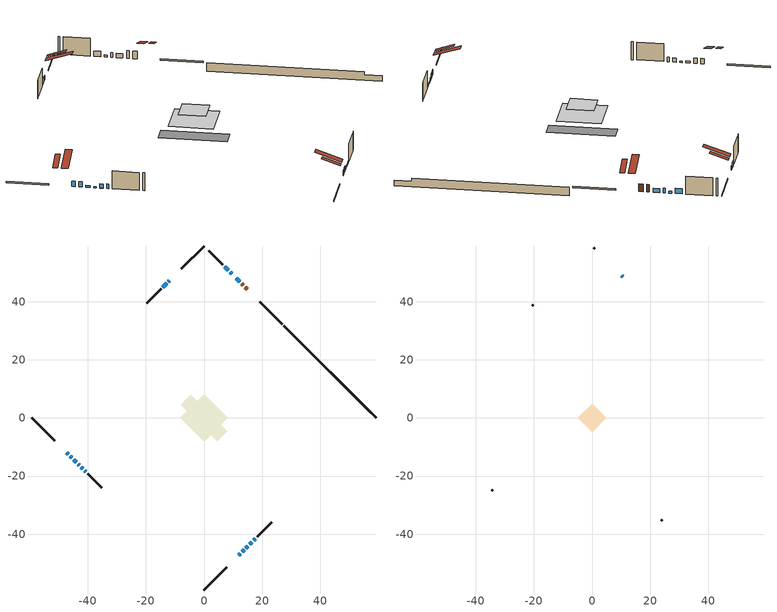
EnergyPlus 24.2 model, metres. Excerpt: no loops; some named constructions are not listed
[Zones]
conditioned space
 floor adiabatic (AdiabaticFloorConstruction): -8.14,0 0,8.14 8.14,0 0,-8.14 z2.99
 floor foundation (Slab1 construction): -7.92,4.53 -4.53,7.92 7.92,-4.53 4.53,-7.92 z-1.76
 wall outside (RimJoist1 construction): 0,-59.21 7.76,-51.45 / -59.21,0 -51.45,-7.76 / 0,59.21 -7.76,51.45 / 26.87,32.34 19.11,40.1 z0.55:0.85
 wall outside (AdiabaticWallConstruction 1): 14.95,44.26 14.15,45.06 / 13.5,45.71 13.04,46.17 z0.55:2.58
 wall outside (AdiabaticWallConstruction): 12.38,46.83 11.16,48.05 / -42.26,-16.95 -41.66,-17.55 z0.55:1.67; 11.92,-47.29 12.53,-46.68 / 13.19,-46.02 13.8,-45.41 / -47.29,-11.92 -46.68,-12.53 / 8.35,50.86 7.13,52.08 / -12.9,46.31 -14.12,45.09 z0.55:1.97; 14.45,-44.76 15.03,-44.18 z0.55:1.47; -46.02,-13.19 -45.45,-13.76 z0.55:1.92; 9.55,49.66 9.01,50.2 z0.55:1.11; 15.68,-43.53 16.51,-42.7 / -44.79,-14.42 -44,-15.21 z0.55:1.06; 17.17,-42.04 17.73,-41.48 z0.55:1.16; -43.35,-15.86 -42.91,-16.3 z0.55:0.83; -11.92,47.29 -12.24,46.97 / -41.01,-18.2 -40.65,-18.56 z0.55:1.77
 wall outside (Wall1 construction): 18.38,-40.83 23.24,-35.97 / -39.99,-19.22 -35.13,-24.08 / -14.78,44.43 -19.64,39.57 / 6.48,52.73 1.62,57.59 z0.55:5.43
 wall foundation (FoundationWall1 construction): 27.53,31.68,-1.76 27.53,31.68,0.55 56.04,3.17,0.55 56.04,3.17,-0.25 59.21,0,-0.25 59.21,0,-1.76
 window (WindowConstruction): 12.38,46.83 11.16,48.05 z0.55:1.67
 window (WindowConstruction 4): 11.92,-47.29 12.53,-46.68 z0.55:1.97
 window (WindowConstruction 5): 13.19,-46.02 13.8,-45.41 z0.55:1.97
 window (WindowConstruction 6): 14.45,-44.76 15.03,-44.18 z0.55:1.46
 window (WindowConstruction 7): -47.29,-11.92 -46.68,-12.53 z0.55:1.97
 window (WindowConstruction 8): -46.02,-13.19 -45.45,-13.76 z0.55:1.92
 window (WindowConstruction 11): 9.55,49.66 9.01,50.2 z0.55:1.11
 window (WindowConstruction 12): 15.69,-43.52 16.51,-42.7 z0.55:1.06
 window (WindowConstruction 13): 17.17,-42.04 17.72,-41.49 z0.55:1.16
 window (WindowConstruction 14): -44.79,-14.42 -44,-15.21 z0.55:1.06
 window (WindowConstruction 15): -43.34,-15.87 -42.91,-16.3 z0.55:0.83
 window (WindowConstruction 1): -42.26,-16.95 -41.66,-17.55 z0.55:1.67
 window (WindowConstruction 9): -11.92,47.29 -12.24,46.97 z0.55:1.77
 window (WindowConstruction 10): -41.01,-18.2 -40.65,-18.56 z0.55:1.77
 window (WindowConstruction 2): 8.35,50.86 7.13,52.08 z0.55:1.97
 window (WindowConstruction 3): -12.9,46.31 -14.12,45.09 z0.55:1.97
 door (Door): 14.95,44.26 14.16,45.05 z0.55:2.58
 door (Door 1): 13.5,45.71 13.04,46.17 z0.55:2.58
 ceiling adiabatic (AdiabaticFloorConstruction): 0,-8.14 8.14,0 0,8.14 -8.14,0 z2.99
 roof outside (Roof1 construction): 9.32,-49.89,5.43 5.89,-46.45,7.05 4.99,-47.36,7.05 8.42,-50.79,5.43; -49.89,-9.32,5.43 -46.45,-5.89,7.05 -47.36,-4.99,7.05 -50.79,-8.42,5.43; -9.32,49.89,5.43 -5.89,46.45,7.05 -4.99,47.36,7.05 -8.42,50.79,5.43; 17.55,41.66,5.43 14.11,38.23,7.05 15.02,37.33,7.05 18.45,40.76,5.43
attic - vented
 floor to conditioned space (Floor1 construction Reversed): -4.99,0 0,4.99 4.99,0 0,-4.99 z5.43
 wall outside (AdiabaticWallConstruction): 10.5,48.71 10.21,49 z0.55:1.77
 wall outside (Wall3 construction): 23.9,-35.31 24.2,-35.01 / -34.47,-24.74 -34.17,-25.04 / -20.29,38.92 -20.6,38.61 / 0.96,58.25 0.66,58.55 z0.55:5.43
 window (WindowConstruction 16): 10.5,48.71 10.21,49 z0.55:1.77
 roof outside (Roof2 construction): 11.26,-47.95,5.43 6.4,-43.09,7.72 5.12,-44.37,7.72 9.98,-49.23,5.43; -47.95,-11.26,5.43 -43.09,-6.4,7.72 -44.37,-5.12,7.72 -49.23,-9.98,5.43; -11.26,47.95,5.43 -6.4,43.09,7.72 -5.12,44.37,7.72 -9.98,49.23,5.43; 15.61,43.6,5.43 10.75,38.74,7.72 12.03,37.46,7.72 16.89,42.32,5.43
[Material] Roughness=Rough; Thermal Absorptance=0.9
Name | Thickness {m} | Conductivity {W/m-K} | Density {kg/m3} | Specific Heat {J/kg-K} | Solar Absorptance | Visible Absorptance
ceiling loosefill ins | 0.169333 | 0.0480833 | 16.02 | 1046.75 | 0.7 | 0.7
ceiling stud and cavity | 0.1397 | 0.26623 | 65.682 | 1177.47 | 0.7 | 0.7
gypsum board | 0.0127 | 0.160291 | 801 | 837.4 | 0.6 | 0.6
[Construction]
Floor1 construction: ceiling loosefill ins, ceiling stud and cavity, gypsum board
[EnergyManagementSystem:ProgramCallingManager]
fridge_schedule_program_calling_manager: BeginZoneTimestepAfterInitHeatBalance; fridge_schedule_program
infil_program_calling_manager: BeginZoneTimestepAfterInitHeatBalance; infil_program
natural_vent_program_calling_manager: BeginZoneTimestepAfterInitHeatBalance; natural_vent_program
total_airflows_program_calling_manager: EndOfZoneTimestepAfterZoneReporting; total_airflows_program
total_loads_program_calling_manager: EndOfZoneTimestepAfterZoneReporting; total_loads_program
unit_heater_supply_fan_disaggregate_program_calling_manager: EndOfSystemTimestepBeforeHVACReporting; unit_heater_supply_fan_disaggregate_program
unmet_hours_program_calling_manager: EndOfZoneTimestepBeforeZoneReporting; unmet_hours_program
water_heater_EC_adj_ProgramManager: EndOfSystemTimestepBeforeHVACReporting; water_heater_EC_adj
[EnergyManagementSystem:OutputVariable] Type of Data in Variable=Summed
Name | EMS Variable | Update Frequency | EMS Program or Subroutine | Units
boiler hydronic pump disaggregate htg primary | boiler_hydronic_pump_primary_htg | SystemTimestep | boiler_hydronic_pump_disaggregate_program | J
unit heater supply fan disaggregate htg primary | unit_heater_supply_fan_primary_htg | SystemTimestep | unit_heater_supply_fan_disaggregate_program | J
loads_htg_tot_peakload_outvar; loads_htg_tot_annual_outvar; Energy Management System Output Variable 1; Energy Management System Output Variable 45 | loads_htg_tot | ZoneTimestep | total_loads_program | J
loads_clg_tot_peakload_outvar; loads_clg_tot_annual_outvar; Energy Management System Output Variable 2; Energy Management System Output Variable 46 | loads_clg_tot | ZoneTimestep | total_loads_program | J
htg_unmet_hours_annual_outvar; Energy Management System Output Variable 3 | htg_unmet_hours | ZoneTimestep | unmet_hours_program | hr
clg_unmet_hours_annual_outvar; Energy Management System Output Variable 4 | clg_unmet_hours | ZoneTimestep | unmet_hours_program | hr
loads_htg_roofs_annual_outvar; Energy Management System Output Variable 5 | loads_htg_roofs | ZoneTimestep | component_loads_program | J
loads_htg_ceilings_annual_outvar; Energy Management System Output Variable 6 | loads_htg_ceilings | ZoneTimestep | component_loads_program | J
loads_htg_walls_annual_outvar; Energy Management System Output Variable 7 | loads_htg_walls | ZoneTimestep | component_loads_program | J
loads_htg_rim_joists_annual_outvar; Energy Management System Output Variable 8 | loads_htg_rim_joists | ZoneTimestep | component_loads_program | J
loads_htg_foundation_walls_annual_outvar; Energy Management System Output Variable 9 | loads_htg_foundation_walls | ZoneTimestep | component_loads_program | J
loads_htg_doors_annual_outvar; Energy Management System Output Variable 10 | loads_htg_doors | ZoneTimestep | component_loads_program | J
loads_htg_windows_conduction_annual_outvar; Energy Management System Output Variable 11 | loads_htg_windows_conduction | ZoneTimestep | component_loads_program | J
loads_htg_windows_solar_annual_outvar; Energy Management System Output Variable 12 | loads_htg_windows_solar | ZoneTimestep | component_loads_program | J
loads_htg_skylights_conduction_annual_outvar; Energy Management System Output Variable 13 | loads_htg_skylights_conduction | ZoneTimestep | component_loads_program | J
loads_htg_skylights_solar_annual_outvar; Energy Management System Output Variable 14 | loads_htg_skylights_solar | ZoneTimestep | component_loads_program | J
loads_htg_floors_annual_outvar; Energy Management System Output Variable 15 | loads_htg_floors | ZoneTimestep | component_loads_program | J
loads_htg_slabs_annual_outvar; Energy Management System Output Variable 16 | loads_htg_slabs | ZoneTimestep | component_loads_program | J
loads_htg_internal_mass_annual_outvar; Energy Management System Output Variable 17 | loads_htg_internal_mass | ZoneTimestep | component_loads_program | J
loads_htg_infil_annual_outvar; Energy Management System Output Variable 18 | loads_htg_infil | ZoneTimestep | component_loads_program | J
loads_htg_natvent_annual_outvar; Energy Management System Output Variable 19 | loads_htg_natvent | ZoneTimestep | component_loads_program | J
loads_htg_mechvent_annual_outvar; Energy Management System Output Variable 20 | loads_htg_mechvent | ZoneTimestep | component_loads_program | J
loads_htg_whf_annual_outvar; Energy Management System Output Variable 21 | loads_htg_whf | ZoneTimestep | component_loads_program | J
loads_htg_ducts_annual_outvar; Energy Management System Output Variable 22 | loads_htg_ducts | ZoneTimestep | component_loads_program | J
loads_htg_intgains_annual_outvar; Energy Management System Output Variable 23 | loads_htg_intgains | ZoneTimestep | component_loads_program | J
loads_htg_lighting_annual_outvar; Energy Management System Output Variable 24 | loads_htg_lighting | ZoneTimestep | component_loads_program | J
loads_clg_roofs_annual_outvar; Energy Management System Output Variable 25 | loads_clg_roofs | ZoneTimestep | component_loads_program | J
loads_clg_ceilings_annual_outvar; Energy Management System Output Variable 26 | loads_clg_ceilings | ZoneTimestep | component_loads_program | J
loads_clg_walls_annual_outvar; Energy Management System Output Variable 27 | loads_clg_walls | ZoneTimestep | component_loads_program | J
loads_clg_rim_joists_annual_outvar; Energy Management System Output Variable 28 | loads_clg_rim_joists | ZoneTimestep | component_loads_program | J
loads_clg_foundation_walls_annual_outvar; Energy Management System Output Variable 29 | loads_clg_foundation_walls | ZoneTimestep | component_loads_program | J
loads_clg_doors_annual_outvar; Energy Management System Output Variable 30 | loads_clg_doors | ZoneTimestep | component_loads_program | J
loads_clg_windows_conduction_annual_outvar; Energy Management System Output Variable 31 | loads_clg_windows_conduction | ZoneTimestep | component_loads_program | J
loads_clg_windows_solar_annual_outvar; Energy Management System Output Variable 32 | loads_clg_windows_solar | ZoneTimestep | component_loads_program | J
loads_clg_skylights_conduction_annual_outvar; Energy Management System Output Variable 33 | loads_clg_skylights_conduction | ZoneTimestep | component_loads_program | J
loads_clg_skylights_solar_annual_outvar; Energy Management System Output Variable 34 | loads_clg_skylights_solar | ZoneTimestep | component_loads_program | J
loads_clg_floors_annual_outvar; Energy Management System Output Variable 35 | loads_clg_floors | ZoneTimestep | component_loads_program | J
loads_clg_slabs_annual_outvar; Energy Management System Output Variable 36 | loads_clg_slabs | ZoneTimestep | component_loads_program | J
loads_clg_internal_mass_annual_outvar; Energy Management System Output Variable 37 | loads_clg_internal_mass | ZoneTimestep | component_loads_program | J
loads_clg_infil_annual_outvar; Energy Management System Output Variable 38 | loads_clg_infil | ZoneTimestep | component_loads_program | J
loads_clg_natvent_annual_outvar; Energy Management System Output Variable 39 | loads_clg_natvent | ZoneTimestep | component_loads_program | J
loads_clg_mechvent_annual_outvar; Energy Management System Output Variable 40 | loads_clg_mechvent | ZoneTimestep | component_loads_program | J
loads_clg_whf_annual_outvar; Energy Management System Output Variable 41 | loads_clg_whf | ZoneTimestep | component_loads_program | J
loads_clg_ducts_annual_outvar; Energy Management System Output Variable 42 | loads_clg_ducts | ZoneTimestep | component_loads_program | J
loads_clg_intgains_annual_outvar; Energy Management System Output Variable 43 | loads_clg_intgains | ZoneTimestep | component_loads_program | J
loads_clg_lighting_annual_outvar; Energy Management System Output Variable 44 | loads_clg_lighting | ZoneTimestep | component_loads_program | J
[Schedule:Day:Interval]
interior lighting schedule day: No, 01:00, 0.108182, 04:00, 0.0901515, 05:00, 0.0991667, 06:00, 0.162273, 07:00, 0.270455, 08:00, 0.342576, 10:00, 0.369621, 11:00, 0.351591, 12:00, 0.333561, 13:00, 0.324545, 14:00, 0.31553, 15:00, 0.333561, 16:00, 0.369621, 17:00, 0.450758, 18:00, 0.585985, 19:00, 0.775303, 20:00, 0.955606, 21:00, 0.991667, 22:00, 0.712197, 23:00, 0.360606, 24:00, 0.162273
interior lighting schedule day 1: No, 01:00, 0.100909, 04:00, 0.0840909, 05:00, 0.0925, 06:00, 0.151364, 07:00, 0.252273, 08:00, 0.319545, 10:00, 0.344773, 11:00, 0.327955, 12:00, 0.311136, 13:00, 0.302727, 14:00, 0.294318, 15:00, 0.311136, 16:00, 0.344773, 17:00, 0.420455, 18:00, 0.546591, 19:00, 0.723182, 20:00, 0.891364, 21:00, 0.925, 22:00, 0.664318, 23:00, 0.336364, 24:00, 0.151364
interior lighting schedule day 2: No, 01:00, 0.0927273, 04:00, 0.0772727, 05:00, 0.085, 06:00, 0.139091, 07:00, 0.231818, 08:00, 0.293636, 10:00, 0.316818, 11:00, 0.301364, 12:00, 0.285909, 13:00, 0.278182, 14:00, 0.270455, 15:00, 0.285909, 16:00, 0.316818, 17:00, 0.386364, 18:00, 0.502273, 19:00, 0.664545, 20:00, 0.819091, 21:00, 0.85, 22:00, 0.610455, 23:00, 0.309091, 24:00, 0.139091
interior lighting schedule day 3: No, 01:00, 0.0845455, 04:00, 0.0704545, 05:00, 0.0775, 06:00, 0.126818, 07:00, 0.211364, 08:00, 0.267727, 10:00, 0.288864, 11:00, 0.274773, 12:00, 0.260682, 13:00, 0.253636, 14:00, 0.246591, 15:00, 0.260682, 16:00, 0.288864, 17:00, 0.352273, 18:00, 0.457955, 19:00, 0.605909, 20:00, 0.746818, 21:00, 0.775, 22:00, 0.556591, 23:00, 0.281818, 24:00, 0.126818
interior lighting schedule day 4: No, 01:00, 0.0763636, 04:00, 0.0636364, 05:00, 0.07, 06:00, 0.114545, 07:00, 0.190909, 08:00, 0.241818, 10:00, 0.260909, 11:00, 0.248182, 12:00, 0.235455, 13:00, 0.229091, 14:00, 0.222727, 15:00, 0.235455, 16:00, 0.260909, 17:00, 0.318182, 18:00, 0.413636, 19:00, 0.547273, 20:00, 0.674545, 21:00, 0.7, 22:00, 0.502727, 23:00, 0.254545, 24:00, 0.114545
interior lighting schedule day 5: No, 01:00, 0.0727273, 04:00, 0.0606061, 05:00, 0.0666667, 06:00, 0.109091, 07:00, 0.181818, 08:00, 0.230303, 10:00, 0.248485, 11:00, 0.236364, 12:00, 0.224242, 13:00, 0.218182, 14:00, 0.212121, 15:00, 0.224242, 16:00, 0.248485, 17:00, 0.30303, 18:00, 0.393939, 19:00, 0.521212, 20:00, 0.642424, 21:00, 0.666667, 22:00, 0.478788, 23:00, 0.242424, 24:00, 0.109091
interior lighting schedule day 6: No, 01:00, 0.0745455, 04:00, 0.0621212, 05:00, 0.0683333, 06:00, 0.111818, 07:00, 0.186364, 08:00, 0.236061, 10:00, 0.254697, 11:00, 0.242273, 12:00, 0.229848, 13:00, 0.223636, 14:00, 0.217424, 15:00, 0.229848, 16:00, 0.254697, 17:00, 0.310606, 18:00, 0.403788, 19:00, 0.534242, 20:00, 0.658485, 21:00, 0.683333, 22:00, 0.490758, 23:00, 0.248485, 24:00, 0.111818
interior lighting schedule day 7: No, 01:00, 0.08, 04:00, 0.0666667, 05:00, 0.0733333, 06:00, 0.12, 07:00, 0.2, 08:00, 0.253333, 10:00, 0.273333, 11:00, 0.26, 12:00, 0.246667, 13:00, 0.24, 14:00, 0.233333, 15:00, 0.246667, 16:00, 0.273333, 17:00, 0.333333, 18:00, 0.433333, 19:00, 0.573333, 20:00, 0.706667, 21:00, 0.733333, 22:00, 0.526667, 23:00, 0.266667, 24:00, 0.12
interior lighting schedule day 8: No, 01:00, 0.0890909, 04:00, 0.0742424, 05:00, 0.0816667, 06:00, 0.133636, 07:00, 0.222727, 08:00, 0.282121, 10:00, 0.304394, 11:00, 0.289545, 12:00, 0.274697, 13:00, 0.267273, 14:00, 0.259848, 15:00, 0.274697, 16:00, 0.304394, 17:00, 0.371212, 18:00, 0.482576, 19:00, 0.638485, 20:00, 0.78697, 21:00, 0.816667, 22:00, 0.586515, 23:00, 0.29697, 24:00, 0.133636
interior lighting schedule day 9: No, 01:00, 0.0972727, 04:00, 0.0810606, 05:00, 0.0891667, 06:00, 0.145909, 07:00, 0.243182, 08:00, 0.30803, 10:00, 0.332348, 11:00, 0.316136, 12:00, 0.299924, 13:00, 0.291818, 14:00, 0.283712, 15:00, 0.299924, 16:00, 0.332348, 17:00, 0.405303, 18:00, 0.526894, 19:00, 0.697121, 20:00, 0.859242, 21:00, 0.891667, 22:00, 0.640379, 23:00, 0.324242, 24:00, 0.145909
interior lighting schedule day 10: No, 01:00, 0.105455, 04:00, 0.0878788, 05:00, 0.0966667, 06:00, 0.158182, 07:00, 0.263636, 08:00, 0.333939, 10:00, 0.360303, 11:00, 0.342727, 12:00, 0.325152, 13:00, 0.316364, 14:00, 0.307576, 15:00, 0.325152, 16:00, 0.360303, 17:00, 0.439394, 18:00, 0.571212, 19:00, 0.755758, 20:00, 0.931515, 21:00, 0.966667, 22:00, 0.694242, 23:00, 0.351515, 24:00, 0.158182
interior lighting schedule day 11: No, 01:00, 0.109091, 04:00, 0.0909091, 05:00, 0.1, 06:00, 0.163636, 07:00, 0.272727, 08:00, 0.345455, 10:00, 0.372727, 11:00, 0.354545, 12:00, 0.336364, 13:00, 0.327273, 14:00, 0.318182, 15:00, 0.336364, 16:00, 0.372727, 17:00, 0.454545, 18:00, 0.590909, 19:00, 0.781818, 20:00, 0.963636, 21:00, 1, 22:00, 0.718182, 23:00, 0.363636, 24:00, 0.163636
interior lighting schedule default day; occupants schedule default day; clothes dryer schedule default day; cooking range schedule default day; misc plug loads schedule default day; general water use schedule default day; clothes dryer exhaust 0 schedule default day; cooling season schedule day; cooling season schedule day 2; cooling season schedule default day; exterior lighting schedule default day; natural vent schedule default day: No, 24:00, 0
occupants schedule day: No, 05:00, 0.426829, 06:00, 0.719512, 07:00, 1, 08:00, 0.670732, 09:00, 0.329268, 14:00, 0.170732, 15:00, 0.231707, 16:00, 0.329268, 17:00, 0.5, 18:00, 0.670732, 19:00, 0.829268, 21:00, 1, 22:00, 0.853659, 23:00, 0.646341, 24:00, 0.426829
clothes dryer schedule day; clothes dryer exhaust 0 schedule day: No, 01:00, 0.123457, 02:00, 0.0740741, 03:00, 0.0493827, 04:00, 0.0246914, 05:00, 0.0493827, 06:00, 0.0740741, 07:00, 0.197531, 08:00, 0.395062, 09:00, 0.592593, 10:00, 0.839506, 11:00, 0.962963, 12:00, 1, 13:00, 0.91358, 14:00, 0.82716, 15:00, 0.716049, 16:00, 0.753086, 17:00, 0.679012, 18:00, 0.666667, 20:00, 0.62963, 21:00, 0.641975, 22:00, 0.666667, 23:00, 0.54321, 24:00, 0.296296
cooking range schedule day: No, 05:00, 0.0597015, 06:00, 0.11194, 07:00, 0.171642, 08:00, 0.291045, 11:00, 0.343284, 12:00, 0.402985, 13:00, 0.462687, 14:00, 0.343284, 15:00, 0.291045, 16:00, 0.402985, 17:00, 0.567164, 18:00, 1, 19:00, 0.850746, 20:00, 0.432836, 21:00, 0.291045, 22:00, 0.231343, 23:00, 0.171642, 24:00, 0.11194
misc plug loads schedule day: No, 06:00, 0.705882, 07:00, 0.745098, 08:00, 0.803922, 15:00, 0.823529, 16:00, 0.862745, 17:00, 0.921569, 18:00, 0.980392, 19:00, 1, 20:00, 0.980392, 21:00, 0.941176, 22:00, 0.862745, 23:00, 0.784314, 24:00, 0.72549
general water use schedule day: No, 01:00, 0.315068, 03:00, 0.287671, 04:00, 0.342466, 05:00, 0.369863, 06:00, 0.520548, 07:00, 0.60274, 08:00, 0.534247, 10:00, 0.506849, 11:00, 0.465753, 14:00, 0.479452, 15:00, 0.534247, 16:00, 0.589041, 17:00, 0.69863, 18:00, 0.876712, 19:00, 0.890411, 20:00, 0.986301, 21:00, 1, 22:00, 0.863014, 23:00, 0.616438, 24:00, 0.465753
cooling season schedule day 1: No, 24:00, 1
exterior lighting schedule day: No, 01:00, 0.566667, 03:00, 0.524167, 05:00, 0.495833, 06:00, 0.5525, 07:00, 0.623333, 08:00, 0.580833, 09:00, 0.439167, 10:00, 0.354167, 12:00, 0.34, 13:00, 0.354167, 14:00, 0.396667, 15:00, 0.425, 16:00, 0.495833, 17:00, 0.623333, 18:00, 0.793333, 19:00, 0.906667, 20:00, 0.963333, 21:00, 0.991667, 22:00, 0.920833, 23:00, 0.793333, 24:00, 0.665833
exterior lighting schedule day 1: No, 01:00, 0.528571, 03:00, 0.488929, 05:00, 0.4625, 06:00, 0.515357, 07:00, 0.581429, 08:00, 0.541786, 09:00, 0.409643, 10:00, 0.330357, 12:00, 0.317143, 13:00, 0.330357, 14:00, 0.37, 15:00, 0.396429, 16:00, 0.4625, 17:00, 0.581429, 18:00, 0.74, 19:00, 0.845714, 20:00, 0.898571, 21:00, 0.925, 22:00, 0.858929, 23:00, 0.74, 24:00, 0.621071
exterior lighting schedule day 10: No, 01:00, 0.552381, 03:00, 0.510952, 05:00, 0.483333, 06:00, 0.538571, 07:00, 0.607619, 08:00, 0.56619, 09:00, 0.428095, 10:00, 0.345238, 12:00, 0.331429, 13:00, 0.345238, 14:00, 0.386667, 15:00, 0.414286, 16:00, 0.483333, 17:00, 0.607619, 18:00, 0.773333, 19:00, 0.88381, 20:00, 0.939048, 21:00, 0.966667, 22:00, 0.897619, 23:00, 0.773333, 24:00, 0.649048
exterior lighting schedule day 11: No, 01:00, 0.571429, 03:00, 0.528571, 05:00, 0.5, 06:00, 0.557143, 07:00, 0.628571, 08:00, 0.585714, 09:00, 0.442857, 10:00, 0.357143, 12:00, 0.342857, 13:00, 0.357143, 14:00, 0.4, 15:00, 0.428571, 16:00, 0.5, 17:00, 0.628571, 18:00, 0.8, 19:00, 0.914286, 20:00, 0.971429, 21:00, 1, 22:00, 0.928571, 23:00, 0.8, 24:00, 0.671429
exterior lighting schedule day 2: No, 01:00, 0.485714, 03:00, 0.449286, 05:00, 0.425, 06:00, 0.473571, 07:00, 0.534286, 08:00, 0.497857, 09:00, 0.376429, 10:00, 0.303571, 12:00, 0.291429, 13:00, 0.303571, 14:00, 0.34, 15:00, 0.364286, 16:00, 0.425, 17:00, 0.534286, 18:00, 0.68, 19:00, 0.777143, 20:00, 0.825714, 21:00, 0.85, 22:00, 0.789286, 23:00, 0.68, 24:00, 0.570714
exterior lighting schedule day 3: No, 01:00, 0.442857, 03:00, 0.409643, 05:00, 0.3875, 06:00, 0.431786, 07:00, 0.487143, 08:00, 0.453929, 09:00, 0.343214, 10:00, 0.276786, 12:00, 0.265714, 13:00, 0.276786, 14:00, 0.31, 15:00, 0.332143, 16:00, 0.3875, 17:00, 0.487143, 18:00, 0.62, 19:00, 0.708571, 20:00, 0.752857, 21:00, 0.775, 22:00, 0.719643, 23:00, 0.62, 24:00, 0.520357
exterior lighting schedule day 4: No, 01:00, 0.4, 03:00, 0.37, 05:00, 0.35, 06:00, 0.39, 07:00, 0.44, 08:00, 0.41, 09:00, 0.31, 10:00, 0.25, 12:00, 0.24, 13:00, 0.25, 14:00, 0.28, 15:00, 0.3, 16:00, 0.35, 17:00, 0.44, 18:00, 0.56, 19:00, 0.64, 20:00, 0.68, 21:00, 0.7, 22:00, 0.65, 23:00, 0.56, 24:00, 0.47
exterior lighting schedule day 5: No, 01:00, 0.380952, 03:00, 0.352381, 05:00, 0.333333, 06:00, 0.371429, 07:00, 0.419048, 08:00, 0.390476, 09:00, 0.295238, 10:00, 0.238095, 12:00, 0.228571, 13:00, 0.238095, 14:00, 0.266667, 15:00, 0.285714, 16:00, 0.333333, 17:00, 0.419048, 18:00, 0.533333, 19:00, 0.609524, 20:00, 0.647619, 21:00, 0.666667, 22:00, 0.619048, 23:00, 0.533333, 24:00, 0.447619
exterior lighting schedule day 6: No, 01:00, 0.390476, 03:00, 0.36119, 05:00, 0.341667, 06:00, 0.380714, 07:00, 0.429524, 08:00, 0.400238, 09:00, 0.302619, 10:00, 0.244048, 12:00, 0.234286, 13:00, 0.244048, 14:00, 0.273333, 15:00, 0.292857, 16:00, 0.341667, 17:00, 0.429524, 18:00, 0.546667, 19:00, 0.624762, 20:00, 0.66381, 21:00, 0.683333, 22:00, 0.634524, 23:00, 0.546667, 24:00, 0.45881
exterior lighting schedule day 7: No, 01:00, 0.419048, 03:00, 0.387619, 05:00, 0.366667, 06:00, 0.408571, 07:00, 0.460952, 08:00, 0.429524, 09:00, 0.324762, 10:00, 0.261905, 12:00, 0.251429, 13:00, 0.261905, 14:00, 0.293333, 15:00, 0.314286, 16:00, 0.366667, 17:00, 0.460952, 18:00, 0.586667, 19:00, 0.670476, 20:00, 0.712381, 21:00, 0.733333, 22:00, 0.680952, 23:00, 0.586667, 24:00, 0.492381
exterior lighting schedule day 8: No, 01:00, 0.466667, 03:00, 0.431667, 05:00, 0.408333, 06:00, 0.455, 07:00, 0.513333, 08:00, 0.478333, 09:00, 0.361667, 10:00, 0.291667, 12:00, 0.28, 13:00, 0.291667, 14:00, 0.326667, 15:00, 0.35, 16:00, 0.408333, 17:00, 0.513333, 18:00, 0.653333, 19:00, 0.746667, 20:00, 0.793333, 21:00, 0.816667, 22:00, 0.758333, 23:00, 0.653333, 24:00, 0.548333
exterior lighting schedule day 9: No, 01:00, 0.509524, 03:00, 0.47131, 05:00, 0.445833, 06:00, 0.496786, 07:00, 0.560476, 08:00, 0.522262, 09:00, 0.394881, 10:00, 0.318452, 12:00, 0.305714, 13:00, 0.318452, 14:00, 0.356667, 15:00, 0.382143, 16:00, 0.445833, 17:00, 0.560476, 18:00, 0.713333, 19:00, 0.815238, 20:00, 0.86619, 21:00, 0.891667, 22:00, 0.827976, 23:00, 0.713333, 24:00, 0.59869
[Schedule:Week:Daily]
clothes dryer exhaust 0 schedule Week Rule - Jan1-Dec31: clothes dryer exhaust 0 schedule day, clothes dryer exhaust 0 schedule day, clothes dryer exhaust 0 schedule day, clothes dryer exhaust 0 schedule day, clothes dryer exhaust 0 schedule day, clothes dryer exhaust 0 schedule day, clothes dryer exhaust 0 schedule day, clothes dryer exhaust 0 schedule default day, clothes dryer exhaust 0 schedule default day, clothes dryer exhaust 0 schedule default day, clothes dryer exhaust 0 schedule default day, clothes dryer exhaust 0 schedule default day
cooling season schedule Week Rule - Jan1-May26: cooling season schedule day, cooling season schedule day, cooling season schedule day, cooling season schedule day, cooling season schedule day, cooling season schedule day, cooling season schedule day, cooling season schedule default day, cooling season schedule default day, cooling season schedule default day, cooling season schedule default day, cooling season schedule default day
cooling season schedule Week Rule - May27-Jun2: cooling season schedule day, cooling season schedule day, cooling season schedule day, cooling season schedule day, cooling season schedule day, cooling season schedule day 1, cooling season schedule day 1, cooling season schedule default day, cooling season schedule default day, cooling season schedule default day, cooling season schedule default day, cooling season schedule default day
cooling season schedule Week Rule - Jun3-Aug25: cooling season schedule day 1, cooling season schedule day 1, cooling season schedule day 1, cooling season schedule day 1, cooling season schedule day 1, cooling season schedule day 1, cooling season schedule day 1, cooling season schedule default day, cooling season schedule default day, cooling season schedule default day, cooling season schedule default day, cooling season schedule default day
cooling season schedule Week Rule - Aug26-Sep1: cooling season schedule day 1, cooling season schedule day 1, cooling season schedule day 1, cooling season schedule day 1, cooling season schedule day 1, cooling season schedule day 1, cooling season schedule day 2, cooling season schedule default day, cooling season schedule default day, cooling season schedule default day, cooling season schedule default day, cooling season schedule default day
cooling season schedule Week Rule - Sep2-Dec31: cooling season schedule day 2, cooling season schedule day 2, cooling season schedule day 2, cooling season schedule day 2, cooling season schedule day 2, cooling season schedule day 2, cooling season schedule day 2, cooling season schedule default day, cooling season schedule default day, cooling season schedule default day, cooling season schedule default day, cooling season schedule default day
exterior lighting schedule Week Rule - Nov25-Dec1: exterior lighting schedule day 10, exterior lighting schedule day 10, exterior lighting schedule day 10, exterior lighting schedule day 10, exterior lighting schedule day 10, exterior lighting schedule day 10, exterior lighting schedule day 11, exterior lighting schedule default day, exterior lighting schedule default day, exterior lighting schedule default day, exterior lighting schedule default day, exterior lighting schedule default day
exterior lighting schedule Week Rule - Dec2-Dec31: exterior lighting schedule day 11, exterior lighting schedule day 11, exterior lighting schedule day 11, exterior lighting schedule day 11, exterior lighting schedule day 11, exterior lighting schedule day 11, exterior lighting schedule day 11, exterior lighting schedule default day, exterior lighting schedule default day, exterior lighting schedule default day, exterior lighting schedule default day, exterior lighting schedule default day
natural vent schedule Week Rule - Jan1-Dec31: natural vent schedule default day, natural vent schedule default day, natural vent schedule default day, natural vent schedule default day, natural vent schedule default day, natural vent schedule default day, natural vent schedule default day, natural vent schedule default day, natural vent schedule default day, natural vent schedule default day, natural vent schedule default day, natural vent schedule default day
[Schedule:Year]
clothes dryer exhaust 0 schedule: clothes dryer exhaust 0 schedule Week Rule - Jan1-Dec31, 1, 1, 12, 31
cooling season schedule: cooling season schedule Week Rule - Jan1-May26, 1, 1, 5, 26, cooling season schedule Week Rule - May27-Jun2, 5, 27, 6, 2, cooling season schedule Week Rule - Jun3-Aug25, 6, 3, 8, 25, cooling season schedule Week Rule - Aug26-Sep1, 8, 26, 9, 1, cooling season schedule Week Rule - Sep2-Dec31, 9, 2, 12, 31
natural vent schedule: natural vent schedule Week Rule - Jan1-Dec31, 1, 1, 12, 31
